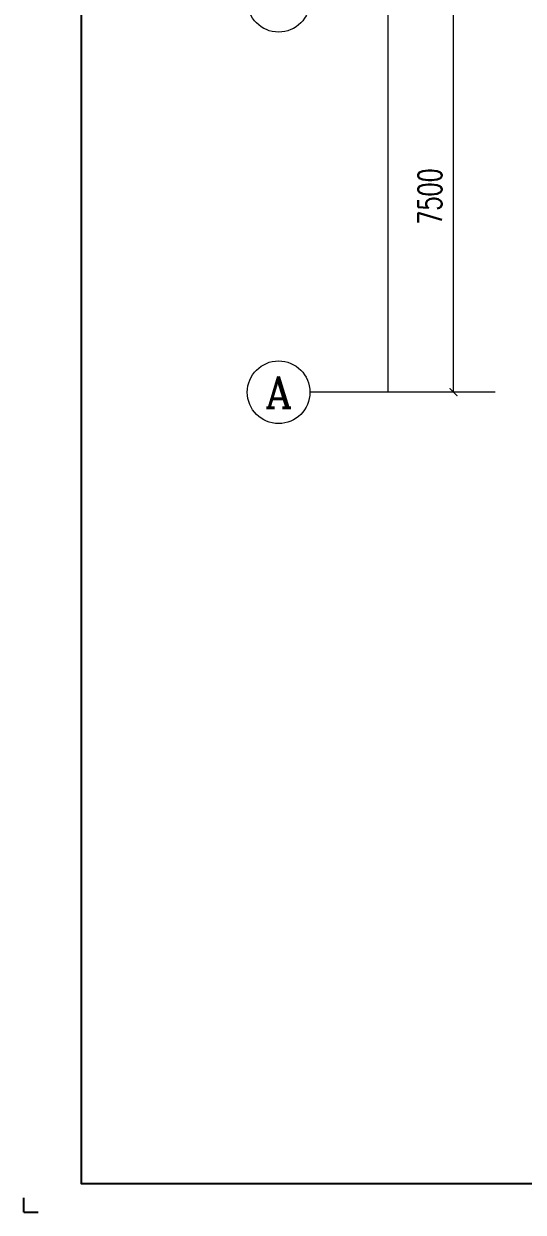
# Model space of a CAD drawing. Extents: x -681219 to -550379, y -242630 to -158199.
# Drawn here: x -681219 to -671648, y -242630 to -219857 of the extents above; entities that cross this region are included whole.
import ezdxf
from ezdxf.enums import TextEntityAlignment as Align

# ---------------------------------------------------------------- set-up
doc = ezdxf.new("R2010")
doc.units = 0
doc.header["$LTSCALE"] = 1000
doc.layers.get('0').update_dxf_attribs({"linetype": 'CONTINUOUS'})
doc.layers.get('Defpoints').update_dxf_attribs({"linetype": 'CONTINUOUS'})
doc.layers.add('DIM', color=7, linetype='CONTINUOUS', lineweight=18)
doc.layers.add('轴网_标注', color=7, linetype='CONTINUOUS', lineweight=0)
doc.styles.add('COMPLEX', font='complex.shx')
doc.styles.add('DIM_FONT', font='simplex.shx', dxfattribs={"width": 0.7, "bigfont": 'gbcbig.shx'})
doc.styles.add('ISOCP', font='isocp.shx', dxfattribs={"bigfont": 'gbcbig.shx'})
doc.dimstyles.new('DIMN150', dxfattribs={"dimscale": 1.5, "dimtxt": 300, "dimasz": 100, "dimexe": 250, "dimexo": 300, "dimgap": 150, "dimtad": 1, "dimtoh": 1, "dimdec": 0, "dimzin": 0, "dimdsep": 46, "dimtxsty": 'DIM_FONT', "dimblk": 'ARCHTICK', "dimcen": 0.09, "dimclrt": 256, "dimadec": 0, "dimazin": 0, "dimtfac": 1, "dimtdec": 4, "dimtofl": 0, "dimtmove": 0, "dimatfit": 3, "dimfxl": 0, "dimtolj": 1, "dimtzin": 0, "dimarcsym": 0})

# ---------------------------------------------------------------- blocks, each defined once
blk = doc.blocks.new('_ArchTick')
at = {"const_width": 0.15}
blk.add_lwpolyline([(-0.5, -0.5), (0.5, 0.5)], dxfattribs=at)
blk = doc.blocks.new('*D87')
at = {"layer": 'Defpoints', "color": 0, "transparency": 16777216}
for p in [(-2450, 7500), (-1200, 7500), (-1200, 0)]:
    blk.add_point(p, dxfattribs=at)
at = {"layer": '轴网_标注', "color": 0, "lineweight": -2, "transparency": 16777216}
for p, q in [((-1650, 7500), (-2825, 7500)), ((-2450, 0), (-2450, 7500)), ((-1650, 0), (-2825, 0))]:
    blk.add_line(p, q, dxfattribs=at)
at = {"layer": '轴网_标注', "color": 0, "lineweight": -2, "transparency": 16777216, "xscale": 150, "yscale": 150, "zscale": 150}
for p, rotation in [((-2450, 7500), 90), ((-2450, 0), 270)]:
    blk.add_blockref('_ArchTick', p, dxfattribs=dict(at, rotation=rotation))
at = {"layer": '轴网_标注', "transparency": 16777216, "insert": (-2900, 3750), "char_height": 450, "attachment_point": 5, "rotation": 90, "style": 'DIM_FONT'}
blk.add_mtext('\\A1;7500', dxfattribs=at)
blk = doc.blocks.new('宠物食品标准A0')
at = {"color": 0}
for q in [(0, 5), (5, 0)]:
    blk.add_line((0, 0), q, dxfattribs=at)
blk.add_lwpolyline([(20, 821), (20, 10), (1179, 10), (1179, 821)], close=True, dxfattribs=at)
at = {"style": 'ISOCP', "flags": 8}
for tag, height, p in [('建设单位', 6, (1109, 98)), ('项目名称', 6, (1109, 82)), ('设计', 6, (894, 66)), ('审定', 6, (974, 66)), ('设计阶段', 6, (1164, 66)), ('图纸名称1', 10, (1059, 58)), ('制图', 6, (894, 50)), ('审核', 6, (974, 50)), ('图别', 6, (1164, 50)), ('图纸名称2', 10, (1059, 42)), ('校核', 6, (894, 34)), ('设计号', 6, (974, 34)), ('图号', 4, (1164, 34)), ('图纸名称3', 10, (1059, 26)), ('日期', 6, (894, 18)), ('比例', 6, (974, 18)), ('版本号', 6, (1164, 18))]:
    blk.add_attdef(tag, text='', height=height, dxfattribs=at).set_placement(p, align=Align.MIDDLE_CENTER)
blk = doc.blocks.new('轴网FB0EDE194AE0F5E0_Y')
at = {"layer": '轴网_标注'}
for p, q in [((-3700, 0), (-3700, 22500)), ((-1650, 0), (-5200, 0))]:
    blk.add_line(p, q, dxfattribs=at)
for centre in [(-5800, 7500), (-5800, 0)]:
    blk.add_circle(centre, 600, dxfattribs=at)
at = {"layer": '轴网_标注', "style": 'COMPLEX'}
blk.add_text('A', height=600, dxfattribs=at).set_placement((-5800, 0), align=Align.MIDDLE_CENTER)
at = {"layer": '轴网_标注'}
dim = blk.add_aligned_dim(p1=(-1200, 0), p2=(-1200, 7500), distance=1250, dimstyle='DIMN150', dxfattribs=at)
dim.commit()
dim.dimension.update_dxf_attribs({"geometry": '*D87', "text_midpoint": (-2900, 3750)})

msp = doc.modelspace()

# ---------------------------------------------------------------- block references
at = {"xscale": 55, "yscale": 55, "zscale": 55}
msp.add_blockref('宠物食品标准A0', (-681219.1158, -242629.5392), dxfattribs=at)
at = {"layer": 'DIM'}
msp.add_blockref('轴网FB0EDE194AE0F5E0_Y', (-670535.2759, -226916.6983), dxfattribs=at)

doc.saveas('drawing.dxf')
